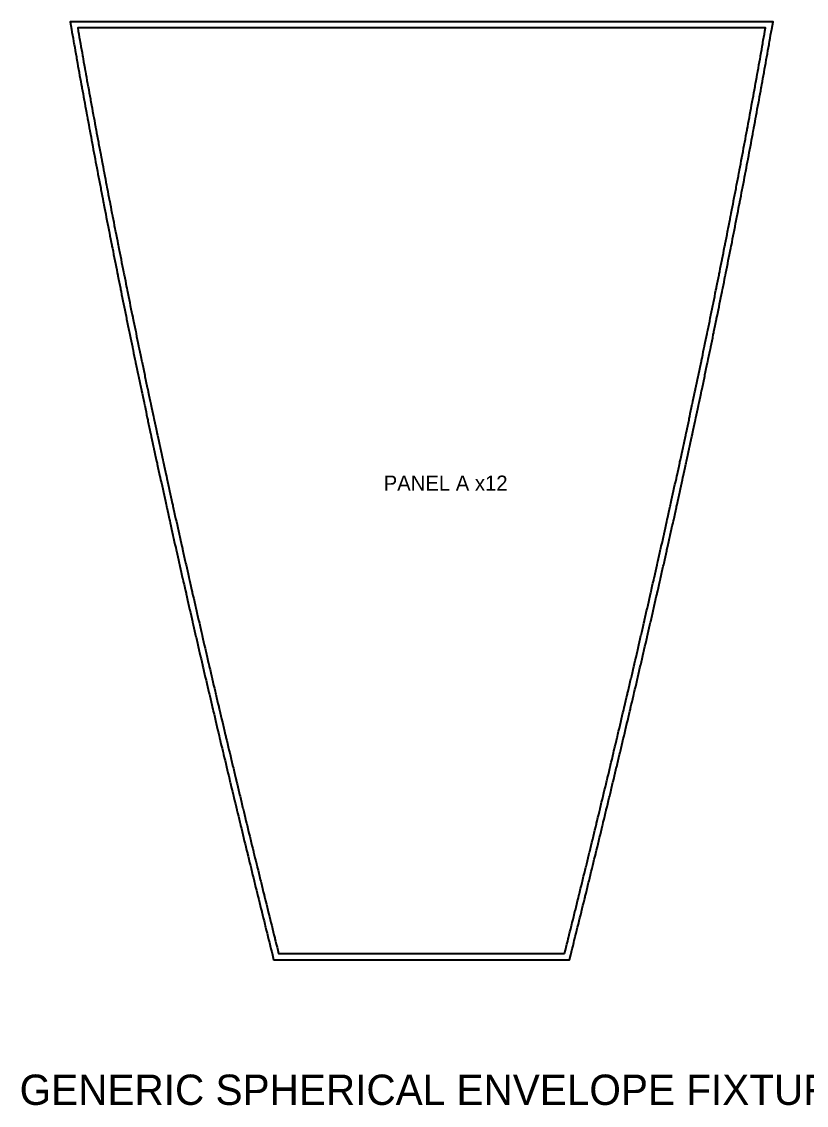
# Model space of a CAD drawing. Header units: millimetres. Extents: x 8 to 17190, y -602 to 3691.
# Drawn here: x 8 to 3115, y -602 to 3690 of the extents above; entities that cross this region are included whole.
import ezdxf

# ---------------------------------------------------------------- set-up
doc = ezdxf.new("R2010")
doc.units = ezdxf.units.MM
for name, color, linetype in [('CUT', 7, 'Continuous'), ('NOTES', 7, 'Continuous'), ('SEW', 7, 'Continuous')]:
    doc.layers.add(name, color=color, linetype=linetype)

msp = doc.modelspace()

# ---------------------------------------------------------------- linework, layer by layer
at = {"layer": 'CUT'}
msp.add_lwpolyline([(1005.8, -25), (2177.5, -25), (2182.2, -6), (2185.2, 6.2), (2188.3, 18.4), (2191.3, 30.6), (2194.4, 42.8), (2196.4, 51.2), (2197.4, 55.1), (2200.4, 67.3), (2203.5, 79.5), (2206.5, 91.7), (2209.5, 103.9), (2210.6, 108.5), (2212.5, 116.2), (2215.6, 128.4), (2218.6, 140.6), (2221.6, 152.8), (2224.6, 165), (2224.8, 165.8), (2227.6, 177.3), (2230.7, 189.5), (2233.7, 201.7), (2236.7, 213.9), (2238.9, 223.1), (2239.7, 226.2), (2242.7, 238.4), (2245.7, 250.6), (2248.7, 262.8), (2251.7, 275), (2253, 280.4), (2254.7, 287.3), (2257.7, 299.5), (2260.7, 311.7), (2263.7, 323.9), (2266.7, 336.1), (2267.1, 337.7), (2269.7, 348.4), (2272.7, 360.6), (2275.6, 372.8), (2278.6, 385), (2281.1, 394.9), (2281.6, 397.2), (2284.6, 409.5), (2287.6, 421.7), (2290.5, 433.9), (2293.5, 446.1), (2295, 452.2), (2296.5, 458.4), (2299.5, 470.6), (2302.4, 482.8), (2305.4, 495), (2308.4, 507.2), (2308.9, 509.5), (2311.3, 519.5), (2314.3, 531.7), (2317.2, 543.9), (2320.2, 556.1), (2322.8, 566.8), (2323.1, 568.3), (2326.1, 580.6), (2329, 592.8), (2332, 605), (2334.9, 617.2), (2336.6, 624.1), (2337.9, 629.5), (2340.8, 641.7), (2343.8, 653.9), (2346.7, 666.1), (2349.6, 678.3), (2350.4, 681.4), (2352.6, 690.6), (2355.5, 702.8), (2358.4, 715), (2361.3, 727.2), (2364.1, 738.7), (2364.3, 739.4), (2367.2, 751.7), (2370.1, 763.9), (2373, 776.1), (2375.9, 788.3), (2377.7, 795.9), (2378.8, 800.6), (2381.7, 812.8), (2384.6, 825), (2387.5, 837.2), (2390.4, 849.4), (2391.3, 853.2), (2393.3, 861.7), (2396.2, 873.9), (2399.1, 886.1), (2402, 898.3), (2404.9, 910.5), (2404.9, 910.5), (2407.8, 922.8), (2410.7, 935), (2413.6, 947.2), (2416.4, 959.4), (2418.4, 967.8), (2419.3, 971.7), (2422.2, 983.9), (2425.1, 996.1), (2427.9, 1008.3), (2430.8, 1020.5), (2431.9, 1025.1), (2433.7, 1032.8), (2436.5, 1045), (2439.4, 1057.2), (2442.3, 1069.4), (2445.1, 1081.7), (2445.3, 1082.4), (2448, 1093.9), (2450.8, 1106.1), (2453.7, 1118.3), (2456.5, 1130.5), (2458.6, 1139.7), (2459.3, 1142.8), (2462.2, 1155), (2465, 1167.2), (2467.9, 1179.4), (2470.7, 1191.7), (2471.9, 1197), (2473.5, 1203.9), (2476.3, 1216.1), (2479.2, 1228.3), (2482, 1240.5), (2484.8, 1252.8), (2485.2, 1254.3), (2487.6, 1265), (2490.4, 1277.2), (2493.2, 1289.4), (2496.1, 1301.7), (2498.3, 1311.6), (2498.9, 1313.9), (2501.7, 1326.1), (2504.5, 1338.3), (2507.3, 1350.5), (2510.1, 1362.8), (2511.4, 1368.8), (2512.8, 1375), (2515.6, 1387.2), (2518.4, 1399.4), (2521.2, 1411.7), (2524, 1423.9), (2524.5, 1426.1), (2526.8, 1436.1), (2529.5, 1448.3), (2532.3, 1460.5), (2535.1, 1472.8), (2537.5, 1483.4), (2537.8, 1485), (2540.6, 1497.2), (2543.4, 1509.4), (2546.1, 1521.7), (2548.9, 1533.9), (2550.4, 1540.7), (2551.6, 1546.1), (2554.4, 1558.3), (2557.1, 1570.6), (2559.9, 1582.8), (2562.6, 1595), (2563.3, 1598), (2565.4, 1607.2), (2568.1, 1619.4), (2570.8, 1631.7), (2573.6, 1643.9), (2576.1, 1655.3), (2576.3, 1656.1), (2579, 1668.3), (2581.7, 1680.6), (2584.5, 1692.8), (2587.2, 1705), (2588.9, 1712.6), (2589.9, 1717.2), (2592.6, 1729.4), (2595.3, 1741.7), (2598, 1753.9), (2600.7, 1766.1), (2601.5, 1769.9), (2603.4, 1778.3), (2606.1, 1790.6), (2608.8, 1802.8), (2611.5, 1815), (2614.1, 1827.2), (2614.2, 1827.2), (2616.8, 1839.5), (2619.5, 1851.7), (2622.2, 1863.9), (2624.9, 1876.1), (2626.7, 1884.5), (2627.5, 1888.3), (2630.2, 1900.6), (2632.9, 1912.8), (2635.5, 1925), (2638.2, 1937.2), (2639.2, 1941.8), (2640.8, 1949.5), (2643.5, 1961.7), (2646.1, 1973.9), (2648.8, 1986.1), (2651.4, 1998.4), (2651.6, 1999.1), (2654.1, 2010.6), (2656.7, 2022.8), (2659.3, 2035), (2662, 2047.3), (2663.9, 2056.4), (2664.6, 2059.5), (2667.2, 2071.7), (2669.8, 2083.9), (2672.4, 2096.1), (2675.1, 2108.4), (2676.2, 2113.7), (2677.7, 2120.6), (2680.3, 2132.8), (2682.9, 2145), (2685.5, 2157.3), (2688.1, 2169.5), (2688.4, 2171), (2690.7, 2181.7), (2693.3, 2193.9), (2695.9, 2206.2), (2698.4, 2218.4), (2700.5, 2228.3), (2701, 2230.6), (2703.6, 2242.8), (2706.2, 2255.1), (2708.7, 2267.3), (2711.3, 2279.5), (2712.6, 2285.6), (2713.9, 2291.7), (2716.4, 2303.9), (2719, 2316.2), (2721.5, 2328.4), (2724.1, 2340.6), (2724.6, 2342.9), (2726.6, 2352.8), (2729.2, 2365.1), (2731.7, 2377.3), (2734.3, 2389.5), (2736.5, 2400.1), (2736.8, 2401.7), (2739.3, 2414), (2741.9, 2426.2), (2744.4, 2438.4), (2746.9, 2450.6), (2748.3, 2457.4), (2749.4, 2462.9), (2751.9, 2475.1), (2754.4, 2487.3), (2756.9, 2499.5), (2759.4, 2511.8), (2760.1, 2514.7), (2761.9, 2524), (2764.4, 2536.2), (2766.9, 2548.4), (2769.4, 2560.6), (2771.7, 2572), (2771.9, 2572.9), (2774.4, 2585.1), (2776.9, 2597.3), (2779.3, 2609.5), (2781.8, 2621.8), (2783.3, 2629.3), (2784.3, 2634), (2786.7, 2646.2), (2789.2, 2658.4), (2791.7, 2670.7), (2794.1, 2682.9), (2794.9, 2686.6), (2796.6, 2695.1), (2799, 2707.3), (2801.5, 2719.6), (2803.9, 2731.8), (2806.3, 2743.9), (2806.3, 2744), (2808.8, 2756.2), (2811.2, 2768.5), (2813.6, 2780.7), (2816, 2792.9), (2817.7, 2801.2), (2818.5, 2805.1), (2820.9, 2817.4), (2823.3, 2829.6), (2825.7, 2841.8), (2828.1, 2854), (2829, 2858.5), (2830.5, 2866.3), (2832.9, 2878.5), (2835.3, 2890.7), (2837.7, 2902.9), (2840, 2915.2), (2840.2, 2915.8), (2842.4, 2927.4), (2844.8, 2939.6), (2847.2, 2951.8), (2849.5, 2964.1), (2851.3, 2973.1), (2851.9, 2976.3), (2854.3, 2988.5), (2856.6, 3000.7), (2859, 3013), (2861.3, 3025.2), (2862.3, 3030.4), (2863.7, 3037.4), (2866, 3049.6), (2868.4, 3061.8), (2870.7, 3074.1), (2873, 3086.3), (2873.3, 3087.8), (2875.3, 3098.5), (2877.7, 3110.7), (2880, 3123), (2882.3, 3135.2), (2884.2, 3145), (2884.6, 3147.4), (2886.9, 3159.6), (2889.2, 3171.9), (2891.5, 3184.1), (2893.8, 3196.3), (2895, 3202.4), (2896.1, 3208.5), (2898.4, 3220.8), (2900.7, 3233), (2903, 3245.2), (2905.2, 3257.4), (2905.7, 3259.7), (2907.5, 3269.7), (2909.8, 3281.9), (2912.1, 3294.1), (2914.3, 3306.3), (2916.3, 3317), (2916.6, 3318.6), (2918.8, 3330.8), (2921.1, 3343), (2923.3, 3355.2), (2925.6, 3367.5), (2926.8, 3374.3), (2927.8, 3379.7), (2930, 3391.9), (2932.3, 3404.1), (2934.5, 3416.4), (2936.7, 3428.6), (2937.2, 3431.6), (2938.9, 3440.8), (2941.1, 3453), (2943.3, 3465.3), (2945.6, 3477.5), (2947.6, 3488.9), (2947.8, 3489.7), (2950, 3501.9), (2952.1, 3514.2), (2954.3, 3526.4), (2956.5, 3538.6), (2957.9, 3546.2), (2958.7, 3550.8), (2960.9, 3563.1), (2963, 3575.3), (2965.2, 3587.5), (2967.4, 3599.8), (2968, 3603.5), (2969.5, 3612), (2971.7, 3624.2), (2973.9, 3636.4), (2976, 3648.7), (2978.1, 3660.8), (2983.3, 3690.1), (200, 3690.1), (205.1, 3660.8), (207.3, 3648.7), (209.4, 3636.4), (211.6, 3624.2), (213.7, 3612), (215.2, 3603.5), (215.9, 3599.8), (218, 3587.5), (220.2, 3575.3), (222.4, 3563.1), (224.6, 3550.8), (225.4, 3546.2), (226.7, 3538.6), (228.9, 3526.4), (231.1, 3514.2), (233.3, 3501.9), (235.5, 3489.7), (235.7, 3488.9), (237.7, 3477.5), (239.9, 3465.3), (242.1, 3453), (244.3, 3440.8), (246, 3431.6), (246.6, 3428.6), (248.8, 3416.4), (251, 3404.1), (253.2, 3391.9), (255.5, 3379.7), (256.5, 3374.3), (257.7, 3367.5), (259.9, 3355.2), (262.2, 3343), (264.4, 3330.8), (266.7, 3318.6), (267, 3317), (268.9, 3306.3), (271.2, 3294.1), (273.5, 3281.9), (275.7, 3269.7), (277.6, 3259.7), (278, 3257.4), (280.3, 3245.2), (282.6, 3233), (284.9, 3220.8), (287.1, 3208.5), (288.3, 3202.4), (289.4, 3196.3), (291.7, 3184.1), (294, 3171.9), (296.3, 3159.6), (298.6, 3147.4), (299.1, 3145), (301, 3135.2), (303.3, 3123), (305.6, 3110.7), (307.9, 3098.5), (310, 3087.8), (310.2, 3086.3), (312.6, 3074.1), (314.9, 3061.8), (317.3, 3049.6), (319.6, 3037.4), (320.9, 3030.4), (321.9, 3025.2), (324.3, 3013), (326.6, 3000.7), (329, 2988.5), (331.4, 2976.3), (332, 2973.1), (333.7, 2964.1), (336.1, 2951.8), (338.5, 2939.6), (340.8, 2927.4), (343.1, 2915.8), (343.2, 2915.2), (345.6, 2902.9), (348, 2890.7), (350.4, 2878.5), (352.8, 2866.3), (354.3, 2858.5), (355.2, 2854), (357.6, 2841.8), (360, 2829.6), (362.4, 2817.4), (364.8, 2805.1), (365.6, 2801.2), (367.2, 2792.9), (369.7, 2780.7), (372.1, 2768.5), (374.5, 2756.2), (376.9, 2744), (377, 2743.9), (379.4, 2731.8), (381.8, 2719.6), (384.3, 2707.3), (386.7, 2695.1), (388.4, 2686.6), (389.2, 2682.9), (391.6, 2670.7), (394.1, 2658.4), (396.5, 2646.2), (399, 2634), (399.9, 2629.3), (401.5, 2621.8), (403.9, 2609.5), (406.4, 2597.3), (408.9, 2585.1), (411.4, 2572.9), (411.5, 2572), (413.8, 2560.6), (416.3, 2548.4), (418.8, 2536.2), (421.3, 2524), (423.2, 2514.7), (423.8, 2511.8), (426.3, 2499.5), (428.8, 2487.3), (431.3, 2475.1), (433.9, 2462.9), (435, 2457.4), (436.4, 2450.6), (438.9, 2438.4), (441.4, 2426.2), (443.9, 2414), (446.5, 2401.7), (446.8, 2400.1), (449, 2389.5), (451.5, 2377.3), (454.1, 2365.1), (456.6, 2352.8), (458.7, 2342.9), (459.2, 2340.6), (461.7, 2328.4), (464.3, 2316.2), (466.8, 2303.9), (469.4, 2291.7), (470.7, 2285.6), (472, 2279.5), (474.5, 2267.3), (477.1, 2255.1), (479.7, 2242.8), (482.3, 2230.6), (482.7, 2228.3), (484.8, 2218.4), (487.4, 2206.2), (490, 2193.9), (492.6, 2181.7), (494.9, 2171), (495.2, 2169.5), (497.8, 2157.3), (500.4, 2145), (503, 2132.8), (505.6, 2120.6), (507.1, 2113.7), (508.2, 2108.4), (510.8, 2096.1), (513.4, 2083.9), (516.1, 2071.7), (518.7, 2059.5), (519.3, 2056.4), (521.3, 2047.3), (523.9, 2035), (526.6, 2022.8), (529.2, 2010.6), (531.7, 1999.1), (531.8, 1998.4), (534.5, 1986.1), (537.1, 1973.9), (539.8, 1961.7), (542.4, 1949.5), (544.1, 1941.8), (545.1, 1937.2), (547.7, 1925), (550.4, 1912.8), (553.1, 1900.6), (555.7, 1888.3), (556.6, 1884.5), (558.4, 1876.1), (561.1, 1863.9), (563.8, 1851.7), (566.4, 1839.5), (569.1, 1827.2), (569.1, 1827.2), (571.8, 1815), (574.5, 1802.8), (577.2, 1790.6), (579.9, 1778.3), (581.7, 1769.9), (582.6, 1766.1), (585.3, 1753.9), (588, 1741.7), (590.7, 1729.4), (593.4, 1717.2), (594.4, 1712.6), (596.1, 1705), (598.8, 1692.8), (601.5, 1680.6), (604.3, 1668.3), (607, 1656.1), (607.2, 1655.3), (609.7, 1643.9), (612.4, 1631.7), (615.2, 1619.4), (617.9, 1607.2), (620, 1598), (620.6, 1595), (623.4, 1582.8), (626.1, 1570.6), (628.9, 1558.3), (631.6, 1546.1), (632.8, 1540.7), (634.4, 1533.9), (637.1, 1521.7), (639.9, 1509.4), (642.7, 1497.2), (645.4, 1485), (645.8, 1483.4), (648.2, 1472.8), (651, 1460.5), (653.7, 1448.3), (656.5, 1436.1), (658.8, 1426.1), (659.3, 1423.9), (662.1, 1411.7), (664.8, 1399.4), (667.6, 1387.2), (670.4, 1375), (671.8, 1368.8), (673.2, 1362.8), (676, 1350.5), (678.8, 1338.3), (681.6, 1326.1), (684.4, 1313.9), (684.9, 1311.6), (687.2, 1301.7), (690, 1289.4), (692.8, 1277.2), (695.6, 1265), (698.1, 1254.3), (698.5, 1252.8), (701.3, 1240.5), (704.1, 1228.3), (706.9, 1216.1), (709.8, 1203.9), (711.3, 1197), (712.6, 1191.7), (715.4, 1179.4), (718.2, 1167.2), (721.1, 1155), (723.9, 1142.8), (724.6, 1139.7), (726.8, 1130.5), (729.6, 1118.3), (732.5, 1106.1), (735.3, 1093.9), (738, 1082.4), (738.2, 1081.7), (741, 1069.4), (743.9, 1057.2), (746.7, 1045), (749.6, 1032.8), (751.4, 1025.1), (752.5, 1020.5), (755.3, 1008.3), (758.2, 996.1), (761.1, 983.9), (763.9, 971.7), (764.8, 967.8), (766.8, 959.4), (769.7, 947.2), (772.6, 935), (775.5, 922.8), (778.4, 910.5), (778.4, 910.5), (781.2, 898.3), (784.1, 886.1), (787, 873.9), (789.9, 861.7), (791.9, 853.2), (792.8, 849.4), (795.7, 837.2), (798.6, 825), (801.5, 812.8), (804.4, 800.6), (805.5, 795.9), (807.3, 788.3), (810.3, 776.1), (813.2, 763.9), (816.1, 751.7), (819, 739.4), (819.2, 738.7), (821.9, 727.2), (824.9, 715), (827.8, 702.8), (830.7, 690.6), (832.9, 681.4), (833.6, 678.3), (836.6, 666.1), (839.5, 653.9), (842.5, 641.7), (845.4, 629.5), (846.7, 624.1), (848.3, 617.2), (851.3, 605), (854.2, 592.8), (857.2, 580.6), (860.1, 568.3), (860.5, 566.8), (863.1, 556.1), (866, 543.9), (869, 531.7), (871.9, 519.5), (874.4, 509.5), (874.9, 507.2), (877.9, 495), (880.8, 482.8), (883.8, 470.6), (886.8, 458.4), (888.3, 452.2), (889.7, 446.1), (892.7, 433.9), (895.7, 421.7), (898.7, 409.5), (901.7, 397.2), (902.2, 394.9), (904.6, 385), (907.6, 372.8), (910.6, 360.6), (913.6, 348.4), (916.2, 337.7), (916.6, 336.1), (919.6, 323.9), (922.6, 311.7), (925.6, 299.5), (928.6, 287.3), (930.3, 280.4), (931.6, 275), (934.6, 262.8), (937.6, 250.6), (940.6, 238.4), (943.6, 226.2), (944.3, 223.1), (946.6, 213.9), (949.6, 201.7), (952.6, 189.5), (955.6, 177.3), (958.5, 165.8), (958.6, 165), (961.7, 152.8), (964.7, 140.6), (967.7, 128.4), (970.7, 116.2), (972.6, 108.5), (973.8, 103.9), (976.8, 91.7), (979.8, 79.5), (982.8, 67.3), (985.9, 55.1), (986.8, 51.2), (988.9, 42.8), (992, 30.6), (995, 18.4), (998, 6.2), (1001.1, -6)], close=True, dxfattribs=at)
at = {"layer": 'SEW'}
msp.add_lwpolyline([(2157.9, 0), (2161, 12.2), (2164, 24.4), (2167.1, 36.7), (2170.1, 48.9), (2172.2, 57.3), (2173.1, 61.1), (2176.2, 73.3), (2179.2, 85.5), (2182.2, 97.7), (2185.2, 110), (2186.4, 114.5), (2188.3, 122.2), (2191.3, 134.4), (2194.3, 146.6), (2197.3, 158.8), (2200.4, 171), (2200.5, 171.8), (2203.4, 183.3), (2206.4, 195.5), (2209.4, 207.7), (2212.4, 219.9), (2214.7, 229.1), (2215.4, 232.1), (2218.4, 244.3), (2221.4, 256.6), (2224.4, 268.8), (2227.4, 281), (2228.7, 286.3), (2230.4, 293.2), (2233.4, 305.4), (2236.4, 317.6), (2239.4, 329.9), (2242.4, 342.1), (2242.8, 343.6), (2245.4, 354.3), (2248.4, 366.5), (2251.4, 378.7), (2254.3, 391), (2256.8, 400.9), (2257.3, 403.2), (2260.3, 415.4), (2263.3, 427.6), (2266.3, 439.8), (2269.2, 452), (2270.7, 458.1), (2272.2, 464.3), (2275.2, 476.5), (2278.1, 488.7), (2281.1, 500.9), (2284.1, 513.1), (2284.6, 515.4), (2287, 525.3), (2290, 537.6), (2292.9, 549.8), (2295.9, 562), (2298.5, 572.7), (2298.8, 574.2), (2301.8, 586.4), (2304.7, 598.6), (2307.7, 610.9), (2310.6, 623.1), (2312.3, 629.9), (2313.6, 635.3), (2316.5, 647.5), (2319.4, 659.7), (2322.4, 672), (2325.3, 684.2), (2326, 687.2), (2328.2, 696.4), (2331.2, 708.6), (2334.1, 720.8), (2337, 733), (2339.8, 744.5), (2339.9, 745.3), (2342.9, 757.5), (2345.8, 769.7), (2348.7, 781.9), (2351.6, 794.1), (2353.4, 801.7), (2354.5, 806.3), (2357.4, 818.6), (2360.3, 830.8), (2363.2, 843), (2366.1, 855.2), (2367, 859), (2369, 867.4), (2371.9, 879.6), (2374.8, 891.9), (2377.7, 904.1), (2380.6, 916.3), (2380.6, 916.3), (2383.5, 928.5), (2386.4, 940.7), (2389.2, 952.9), (2392.1, 965.2), (2394.1, 973.5), (2395, 977.4), (2397.9, 989.6), (2400.7, 1001.8), (2403.6, 1014), (2406.5, 1026.3), (2407.5, 1030.8), (2409.3, 1038.5), (2412.2, 1050.7), (2415.1, 1062.9), (2417.9, 1075.1), (2420.8, 1087.3), (2420.9, 1088.1), (2423.6, 1099.6), (2426.5, 1111.8), (2429.3, 1124), (2432.2, 1136.2), (2434.3, 1145.3), (2435, 1148.4), (2437.8, 1160.6), (2440.7, 1172.9), (2443.5, 1185.1), (2446.3, 1197.3), (2447.6, 1202.6), (2449.2, 1209.5), (2452, 1221.7), (2454.8, 1233.9), (2457.6, 1246.2), (2460.4, 1258.4), (2460.8, 1259.9), (2463.3, 1270.6), (2466.1, 1282.8), (2468.9, 1295), (2471.7, 1307.3), (2474, 1317.1), (2474.5, 1319.5), (2477.3, 1331.7), (2480.1, 1343.9), (2482.9, 1356.1), (2485.7, 1368.3), (2487.1, 1374.4), (2488.5, 1380.6), (2491.3, 1392.8), (2494, 1405), (2496.8, 1417.2), (2499.6, 1429.4), (2500.1, 1431.7), (2502.4, 1441.6), (2505.2, 1453.9), (2507.9, 1466.1), (2510.7, 1478.3), (2513.1, 1488.9), (2513.5, 1490.5), (2516.2, 1502.7), (2519, 1514.9), (2521.7, 1527.2), (2524.5, 1539.4), (2526, 1546.2), (2527.3, 1551.6), (2530, 1563.8), (2532.7, 1576), (2535.5, 1588.2), (2538.2, 1600.5), (2538.9, 1603.5), (2541, 1612.7), (2543.7, 1624.9), (2546.4, 1637.1), (2549.2, 1649.3), (2551.7, 1660.7), (2551.9, 1661.6), (2554.6, 1673.8), (2557.3, 1686), (2560, 1698.2), (2562.8, 1710.4), (2564.4, 1718), (2565.5, 1722.6), (2568.2, 1734.9), (2570.9, 1747.1), (2573.6, 1759.3), (2576.3, 1771.5), (2577.1, 1775.3), (2579, 1783.7), (2581.7, 1795.9), (2584.4, 1808.2), (2587.1, 1820.4), (2589.7, 1832.5), (2589.7, 1832.6), (2592.4, 1844.8), (2595.1, 1857), (2597.8, 1869.2), (2600.4, 1881.5), (2602.3, 1889.8), (2603.1, 1893.7), (2605.8, 1905.9), (2608.4, 1918.1), (2611.1, 1930.3), (2613.8, 1942.6), (2614.7, 1947.1), (2616.4, 1954.8), (2619.1, 1967), (2621.7, 1979.2), (2624.3, 1991.4), (2627, 2003.6), (2627.1, 2004.4), (2629.6, 2015.9), (2632.3, 2028.1), (2634.9, 2040.3), (2637.5, 2052.5), (2639.5, 2061.6), (2640.1, 2064.7), (2642.8, 2076.9), (2645.4, 2089.2), (2648, 2101.4), (2650.6, 2113.6), (2651.7, 2118.9), (2653.2, 2125.8), (2655.8, 2138), (2658.4, 2150.2), (2661, 2162.5), (2663.6, 2174.7), (2663.9, 2176.2), (2666.2, 2186.9), (2668.8, 2199.1), (2671.4, 2211.3), (2674, 2223.5), (2676.1, 2233.4), (2676.6, 2235.8), (2679.1, 2248), (2681.7, 2260.2), (2684.3, 2272.4), (2686.8, 2284.6), (2688.1, 2290.7), (2689.4, 2296.9), (2692, 2309.1), (2694.5, 2321.3), (2697.1, 2333.5), (2699.6, 2345.7), (2700.1, 2348), (2702.2, 2357.9), (2704.7, 2370.2), (2707.2, 2382.4), (2709.8, 2394.6), (2712, 2405.2), (2712.3, 2406.8), (2714.8, 2419), (2717.4, 2431.2), (2719.9, 2443.5), (2722.4, 2455.7), (2723.8, 2462.5), (2724.9, 2467.9), (2727.4, 2480.1), (2729.9, 2492.3), (2732.5, 2504.5), (2735, 2516.8), (2735.6, 2519.8), (2737.5, 2529), (2739.9, 2541.2), (2742.4, 2553.4), (2744.9, 2565.6), (2747.2, 2577), (2747.4, 2577.9), (2749.9, 2590.1), (2752.4, 2602.3), (2754.8, 2614.5), (2757.3, 2626.7), (2758.8, 2634.3), (2759.8, 2638.9), (2762.2, 2651.2), (2764.7, 2663.4), (2767.2, 2675.6), (2769.6, 2687.8), (2770.4, 2691.6), (2772.1, 2700), (2774.5, 2712.2), (2776.9, 2724.5), (2779.4, 2736.7), (2781.8, 2748.8), (2781.8, 2748.9), (2784.2, 2761.1), (2786.7, 2773.3), (2789.1, 2785.5), (2791.5, 2797.8), (2793.2, 2806.1), (2793.9, 2810), (2796.3, 2822.2), (2798.7, 2834.4), (2801.1, 2846.6), (2803.6, 2858.8), (2804.4, 2863.4), (2805.9, 2871.1), (2808.3, 2883.3), (2810.7, 2895.5), (2813.1, 2907.7), (2815.5, 2919.9), (2815.6, 2920.6), (2817.9, 2932.2), (2820.3, 2944.4), (2822.6, 2956.6), (2825, 2968.8), (2826.8, 2977.9), (2827.4, 2981), (2829.7, 2993.2), (2832.1, 3005.5), (2834.4, 3017.7), (2836.8, 3029.9), (2837.8, 3035.2), (2839.1, 3042.1), (2841.5, 3054.3), (2843.8, 3066.5), (2846.1, 3078.8), (2848.5, 3091), (2848.7, 3092.4), (2850.8, 3103.2), (2853.1, 3115.4), (2855.4, 3127.6), (2857.7, 3139.8), (2859.6, 3149.7), (2860.1, 3152.1), (2862.4, 3164.3), (2864.7, 3176.5), (2867, 3188.7), (2869.3, 3200.9), (2870.4, 3207), (2871.5, 3213.2), (2873.8, 3225.4), (2876.1, 3237.6), (2878.4, 3249.8), (2880.7, 3262), (2881.1, 3264.2), (2882.9, 3274.2), (2885.2, 3286.5), (2887.5, 3298.7), (2889.7, 3310.9), (2891.7, 3321.5), (2892, 3323.1), (2894.2, 3335.3), (2896.5, 3347.5), (2898.7, 3359.8), (2901, 3372), (2902.2, 3378.8), (2903.2, 3384.2), (2905.4, 3396.4), (2907.7, 3408.6), (2909.9, 3420.8), (2912.1, 3433.1), (2912.7, 3436), (2914.3, 3445.3), (2916.5, 3457.5), (2918.7, 3469.7), (2921, 3481.9), (2923, 3493.3), (2923.2, 3494.1), (2925.3, 3506.4), (2927.5, 3518.6), (2929.7, 3530.8), (2931.9, 3543), (2933.3, 3550.6), (2934.1, 3555.2), (2936.3, 3567.5), (2938.4, 3579.7), (2940.6, 3591.9), (2942.8, 3604.1), (2943.4, 3607.8), (2944.9, 3616.3), (2947.1, 3628.5), (2949.2, 3640.8), (2951.4, 3653), (2953.5, 3665.1), (229.8, 3665.1), (231.9, 3653), (234, 3640.8), (236.2, 3628.5), (238.3, 3616.3), (239.8, 3607.8), (240.5, 3604.1), (242.7, 3591.9), (244.8, 3579.7), (247, 3567.5), (249.2, 3555.2), (250, 3550.6), (251.4, 3543), (253.5, 3530.8), (255.7, 3518.6), (257.9, 3506.4), (260.1, 3494.1), (260.3, 3493.3), (262.3, 3481.9), (264.5, 3469.7), (266.7, 3457.5), (268.9, 3445.3), (270.6, 3436), (271.2, 3433.1), (273.4, 3420.8), (275.6, 3408.6), (277.8, 3396.4), (280.1, 3384.2), (281.1, 3378.8), (282.3, 3372), (284.5, 3359.8), (286.8, 3347.5), (289, 3335.3), (291.3, 3323.1), (291.6, 3321.5), (293.5, 3310.9), (295.8, 3298.7), (298.1, 3286.5), (300.3, 3274.2), (302.2, 3264.2), (302.6, 3262), (304.9, 3249.8), (307.1, 3237.6), (309.4, 3225.4), (311.7, 3213.2), (312.9, 3207), (314, 3200.9), (316.3, 3188.7), (318.6, 3176.5), (320.9, 3164.3), (323.2, 3152.1), (323.7, 3149.7), (325.5, 3139.8), (327.8, 3127.6), (330.2, 3115.4), (332.5, 3103.2), (334.5, 3092.4), (334.8, 3091), (337.1, 3078.8), (339.5, 3066.5), (341.8, 3054.3), (344.1, 3042.1), (345.5, 3035.2), (346.5, 3029.9), (348.8, 3017.7), (351.2, 3005.5), (353.5, 2993.2), (355.9, 2981), (356.5, 2977.9), (358.3, 2968.8), (360.6, 2956.6), (363, 2944.4), (365.4, 2932.2), (367.6, 2920.6), (367.8, 2919.9), (370.1, 2907.7), (372.5, 2895.5), (374.9, 2883.3), (377.3, 2871.1), (378.8, 2863.4), (379.7, 2858.8), (382.1, 2846.6), (384.5, 2834.4), (386.9, 2822.2), (389.3, 2810), (390.1, 2806.1), (391.8, 2797.8), (394.2, 2785.5), (396.6, 2773.3), (399, 2761.1), (401.5, 2748.9), (401.5, 2748.8), (403.9, 2736.7), (406.3, 2724.5), (408.8, 2712.2), (411.2, 2700), (412.9, 2691.6), (413.7, 2687.8), (416.1, 2675.6), (418.6, 2663.4), (421, 2651.2), (423.5, 2638.9), (424.4, 2634.3), (426, 2626.7), (428.4, 2614.5), (430.9, 2602.3), (433.4, 2590.1), (435.9, 2577.9), (436, 2577), (438.3, 2565.6), (440.8, 2553.4), (443.3, 2541.2), (445.8, 2529), (447.7, 2519.8), (448.3, 2516.8), (450.8, 2504.5), (453.3, 2492.3), (455.8, 2480.1), (458.3, 2467.9), (459.5, 2462.5), (460.9, 2455.7), (463.4, 2443.5), (465.9, 2431.2), (468.4, 2419), (471, 2406.8), (471.3, 2405.2), (473.5, 2394.6), (476, 2382.4), (478.6, 2370.2), (481.1, 2357.9), (483.2, 2348), (483.6, 2345.7), (486.2, 2333.5), (488.7, 2321.3), (491.3, 2309.1), (493.9, 2296.9), (495.2, 2290.7), (496.4, 2284.6), (499, 2272.4), (501.6, 2260.2), (504.1, 2248), (506.7, 2235.8), (507.2, 2233.4), (509.3, 2223.5), (511.9, 2211.3), (514.5, 2199.1), (517, 2186.9), (519.3, 2176.2), (519.6, 2174.7), (522.2, 2162.5), (524.8, 2150.2), (527.4, 2138), (530, 2125.8), (531.5, 2118.9), (532.7, 2113.6), (535.3, 2101.4), (537.9, 2089.2), (540.5, 2076.9), (543.1, 2064.7), (543.8, 2061.6), (545.7, 2052.5), (548.4, 2040.3), (551, 2028.1), (553.6, 2015.9), (556.1, 2004.4), (556.3, 2003.6), (558.9, 1991.4), (561.6, 1979.2), (564.2, 1967), (566.9, 1954.8), (568.5, 1947.1), (569.5, 1942.6), (572.2, 1930.3), (574.8, 1918.1), (577.5, 1905.9), (580.2, 1893.7), (581, 1889.8), (582.8, 1881.5), (585.5, 1869.2), (588.2, 1857), (590.8, 1844.8), (593.5, 1832.6), (593.5, 1832.5), (596.2, 1820.4), (598.9, 1808.2), (601.6, 1795.9), (604.3, 1783.7), (606.1, 1775.3), (607, 1771.5), (609.7, 1759.3), (612.4, 1747.1), (615.1, 1734.9), (617.8, 1722.6), (618.8, 1718), (620.5, 1710.4), (623.2, 1698.2), (625.9, 1686), (628.7, 1673.8), (631.4, 1661.6), (631.6, 1660.7), (634.1, 1649.3), (636.8, 1637.1), (639.6, 1624.9), (642.3, 1612.7), (644.4, 1603.5), (645, 1600.5), (647.8, 1588.2), (650.5, 1576), (653.3, 1563.8), (656, 1551.6), (657.2, 1546.2), (658.8, 1539.4), (661.5, 1527.2), (664.3, 1514.9), (667, 1502.7), (669.8, 1490.5), (670.2, 1488.9), (672.6, 1478.3), (675.3, 1466.1), (678.1, 1453.9), (680.9, 1441.6), (683.1, 1431.7), (683.7, 1429.4), (686.4, 1417.2), (689.2, 1405), (692, 1392.8), (694.8, 1380.6), (696.2, 1374.4), (697.6, 1368.3), (700.4, 1356.1), (703.2, 1343.9), (706, 1331.7), (708.8, 1319.5), (709.3, 1317.1), (711.6, 1307.3), (714.4, 1295), (717.2, 1282.8), (720, 1270.6), (722.5, 1259.9), (722.8, 1258.4), (725.6, 1246.2), (728.5, 1233.9), (731.3, 1221.7), (734.1, 1209.5), (735.7, 1202.6), (736.9, 1197.3), (739.8, 1185.1), (742.6, 1172.9), (745.4, 1160.6), (748.3, 1148.4), (749, 1145.3), (751.1, 1136.2), (754, 1124), (756.8, 1111.8), (759.7, 1099.6), (762.3, 1088.1), (762.5, 1087.3), (765.4, 1075.1), (768.2, 1062.9), (771.1, 1050.7), (773.9, 1038.5), (775.7, 1030.8), (776.8, 1026.3), (779.7, 1014), (782.5, 1001.8), (785.4, 989.6), (788.3, 977.4), (789.2, 973.5), (791.2, 965.2), (794, 952.9), (796.9, 940.7), (799.8, 928.5), (802.7, 916.3), (802.7, 916.3), (805.6, 904.1), (808.5, 891.9), (811.4, 879.6), (814.2, 867.4), (816.2, 859), (817.1, 855.2), (820, 843), (822.9, 830.8), (825.9, 818.6), (828.8, 806.3), (829.9, 801.7), (831.7, 794.1), (834.6, 781.9), (837.5, 769.7), (840.4, 757.5), (843.3, 745.3), (843.5, 744.5), (846.2, 733), (849.2, 720.8), (852.1, 708.6), (855, 696.4), (857.2, 687.2), (858, 684.2), (860.9, 672), (863.8, 659.7), (866.8, 647.5), (869.7, 635.3), (871, 629.9), (872.6, 623.1), (875.6, 610.9), (878.5, 598.6), (881.5, 586.4), (884.4, 574.2), (884.8, 572.7), (887.4, 562), (890.3, 549.8), (893.3, 537.6), (896.2, 525.3), (898.7, 515.4), (899.2, 513.1), (902.2, 500.9), (905.1, 488.7), (908.1, 476.5), (911.1, 464.3), (912.6, 458.1), (914, 452), (917, 439.8), (920, 427.6), (923, 415.4), (925.9, 403.2), (926.5, 400.9), (928.9, 391), (931.9, 378.7), (934.9, 366.5), (937.9, 354.3), (940.5, 343.6), (940.9, 342.1), (943.9, 329.9), (946.8, 317.6), (949.8, 305.4), (952.8, 293.2), (954.5, 286.3), (955.8, 281), (958.8, 268.8), (961.8, 256.6), (964.8, 244.3), (967.9, 232.1), (968.6, 229.1), (970.9, 219.9), (973.9, 207.7), (976.9, 195.5), (979.9, 183.3), (982.7, 171.8), (982.9, 171), (985.9, 158.8), (989, 146.6), (992, 134.4), (995, 122.2), (996.9, 114.5), (998, 110), (1001.1, 97.7), (1004.1, 85.5), (1007.1, 73.3), (1010.1, 61.1), (1011.1, 57.3), (1013.2, 48.9), (1016.2, 36.7), (1019.2, 24.4), (1022.3, 12.2), (1025.3, 0)], close=True, dxfattribs=at)

# ---------------------------------------------------------------- texts
at = {"layer": 'NOTES'}
for s, height, p in [('PANEL A x12', 60, (1441.6, 1832.5)), ('GENERIC SPHERICAL ENVELOPE FIXTURE R 7 m 1:1 mm', 120, (0, -600))]:
    msp.add_text(s, height=height, dxfattribs=at).set_placement(p)

doc.saveas('drawing.dxf')
